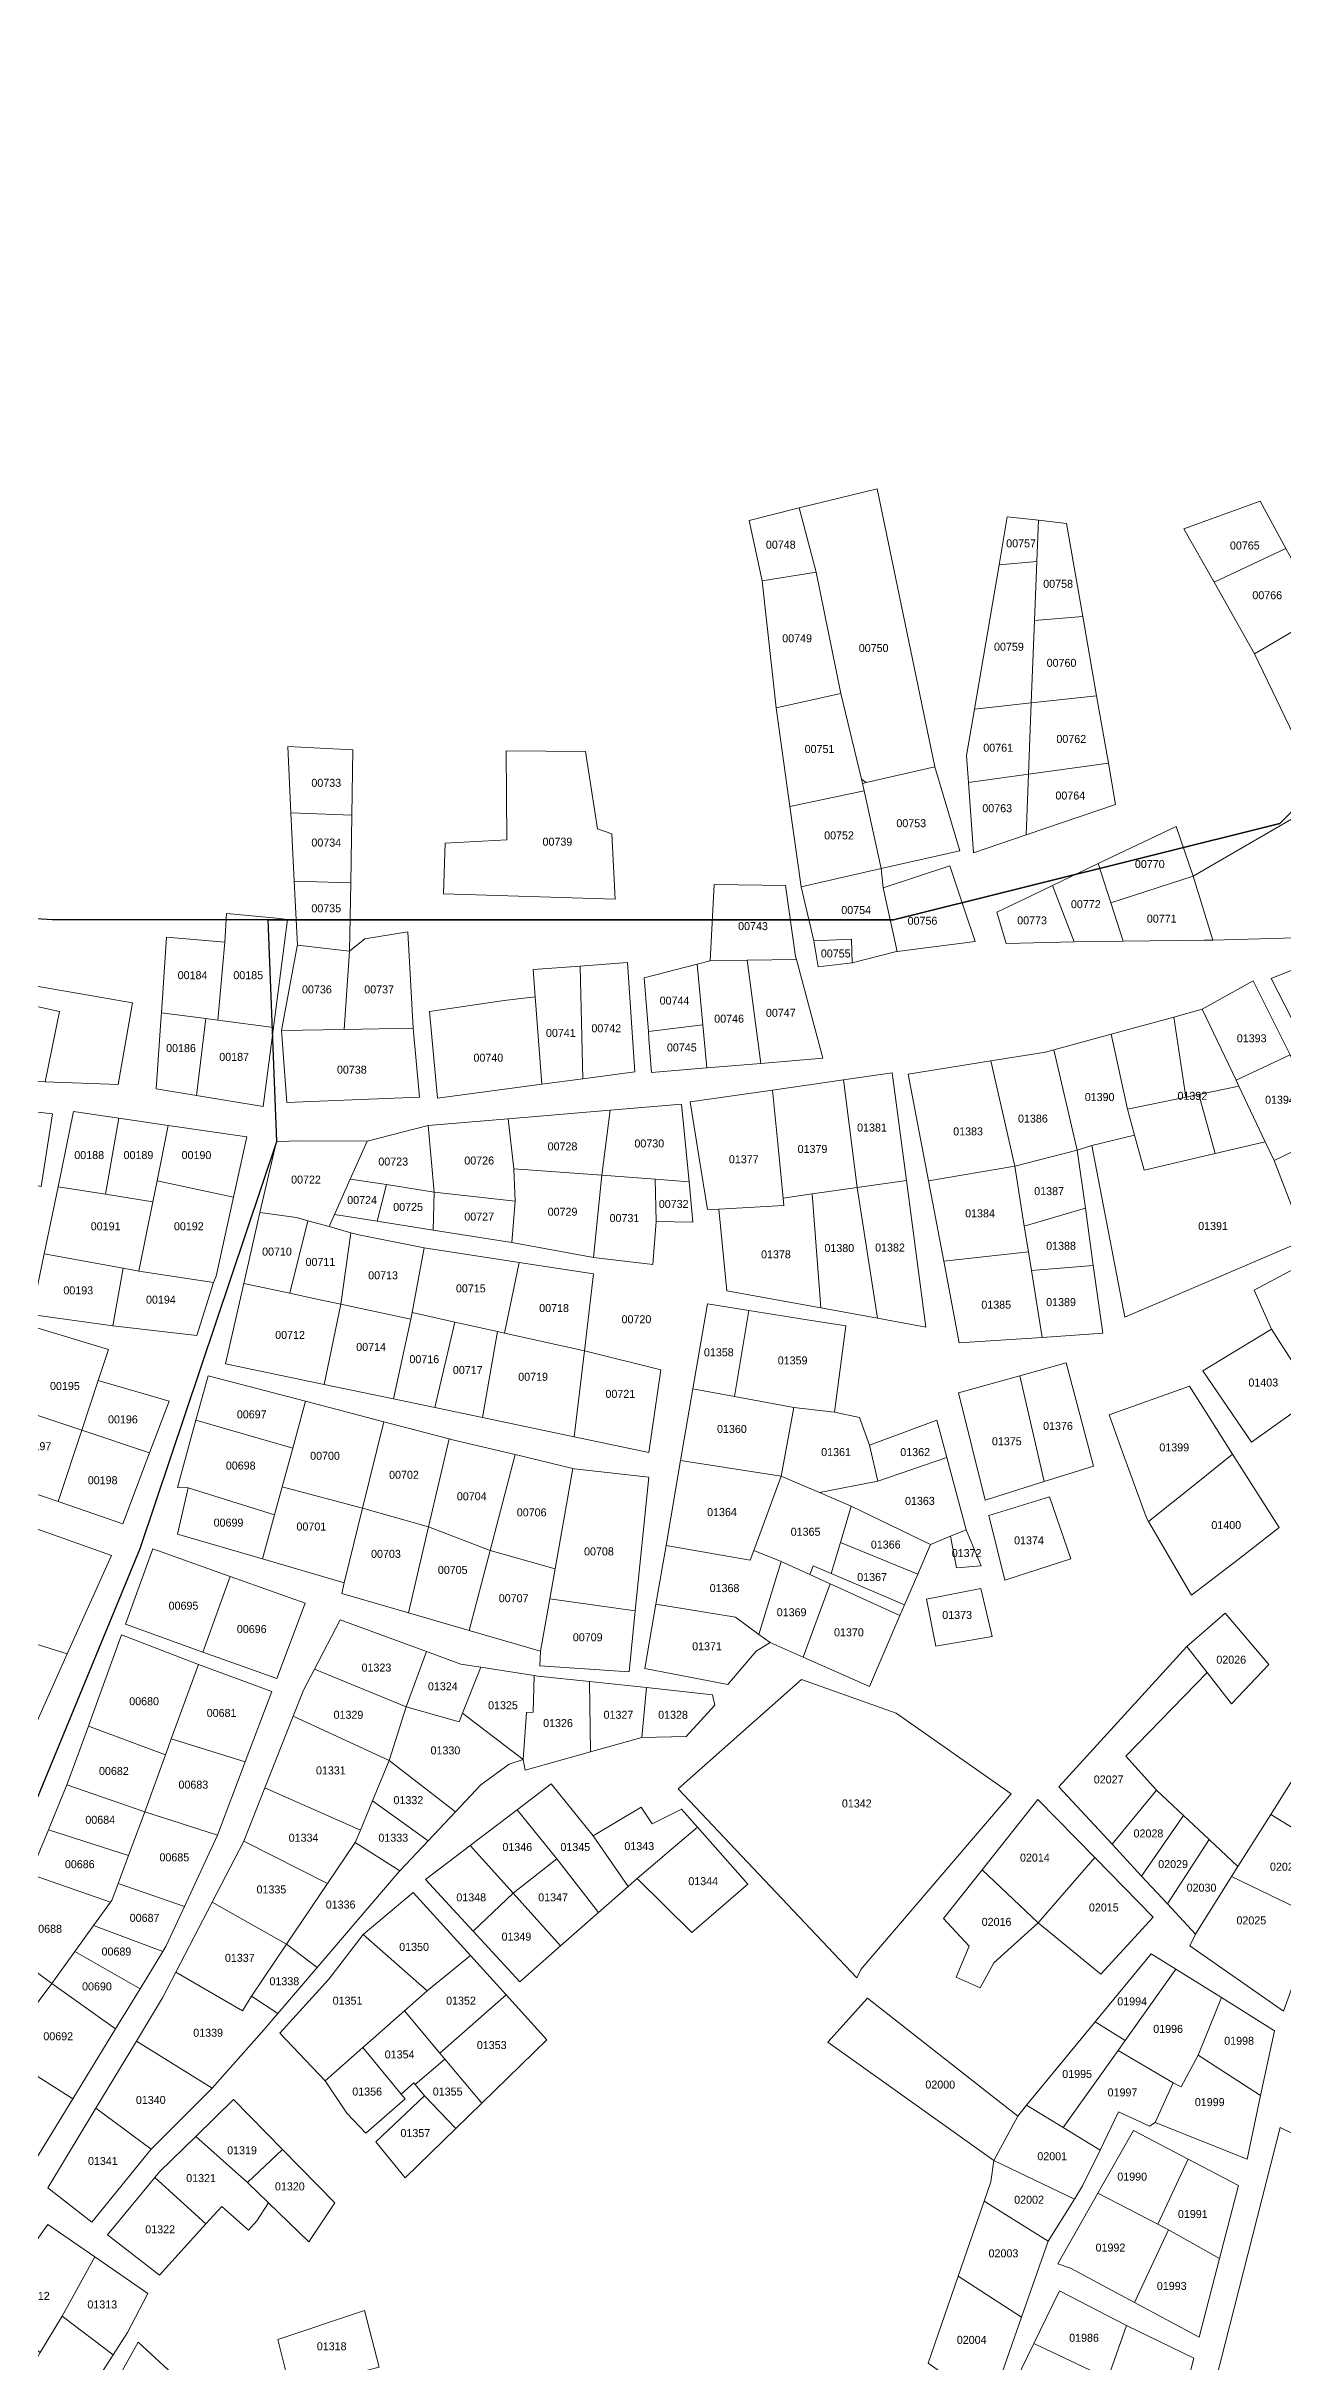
# Model space of a CAD drawing. Header units: metres. Extents: x 245225 to 248406, y 1633796 to 1637634.
# Drawn here: x 246328.6 to 246560.4, y 1635772.3 to 1636206.3 of the extents above; entities that cross this region are included whole.
import ezdxf
from ezdxf.enums import TextEntityAlignment as Align

# ---------------------------------------------------------------- set-up
doc = ezdxf.new("R2010")
doc.units = ezdxf.units.M
doc.header["$MEASUREMENT"] = 0
doc.layers.add('historique_numero_parcelle', color=7, linetype='Continuous')
doc.layers.add('limites_sections', color=7, linetype='Continuous')
doc.layers.add('LIMITES_PARCELLES', color=7, linetype='Continuous', lineweight=0, true_color=0xffffff)
doc.styles.add('Style-FANCY', font='FANCY.shx')

msp = doc.modelspace()

# ---------------------------------------------------------------- linework, layer by layer
at = {"layer": 'limites_parcelles', "flags": 128}
for points in [[(246477.56, 1636084.985), (246472.929, 1636107.739), (246469.754, 1636119.777), (246484.354, 1636123.33), (246495.154, 1636071.226), (246482.31, 1636068.282), (246481.41, 1636068.887), (246477.56, 1636084.985)], [(246522.887, 1636099.439), (246513.86, 1636098.629), (246514.297, 1636109.693), (246514.603, 1636117.449), (246519.846, 1636116.849), (246522.887, 1636099.439)], [(246513.86, 1636098.629), (246513.251, 1636083.203), (246502.589, 1636082.024), (246507.201, 1636109.119), (246514.297, 1636109.693), (246513.86, 1636098.629)], [(246481.41, 1636068.887), (246481.595, 1636068.117), (246481.901, 1636066.717), (246467.972, 1636063.818), (246465.389, 1636082.273), (246477.56, 1636084.985), (246481.41, 1636068.887)], [(246502.589, 1636082.024), (246513.251, 1636083.203), (246512.724, 1636069.834), (246501.466, 1636068.274), (246501.113, 1636073.352), (246502.589, 1636082.024)], [(246434.604, 1636058.672), (246435.239, 1636046.448), (246403.013, 1636047.4), (246403.331, 1636056.925), (246414.919, 1636057.56), (246414.761, 1636074.229), (246429.683, 1636074.071), (246431.906, 1636059.624), (246434.604, 1636058.672)], [(246485.085, 1636052.148), (246481.901, 1636066.717), (246481.595, 1636068.117), (246482.31, 1636068.282), (246495.154, 1636071.226), (246499.851, 1636055.483), (246485.085, 1636052.148)], [(246547.287, 1636038.756), (246543.598, 1636050.75), (246568.299, 1636065.048), (246579.411, 1636046.263), (246569.368, 1636039.373), (246547.287, 1636038.756)], [(246469.2, 1636035.102), (246459.972, 1636034.963), (246453.019, 1636034.859), (246453.813, 1636049.147), (246467.148, 1636048.988), (246469.053, 1636035.653), (246469.2, 1636035.102)], [(246485.45, 1636048.574), (246488.113, 1636036.627), (246487.945, 1636036.605), (246479.65, 1636034.462), (246479.531, 1636038.947), (246472.466, 1636038.59), (246470.08, 1636048.759), (246485.085, 1636052.148), (246485.45, 1636048.574)], [(246488.113, 1636036.627), (246485.45, 1636048.574), (246497.946, 1636052.639), (246500.803, 1636044.225), (246502.708, 1636038.51), (246488.113, 1636036.627)], [(246528.154, 1636045.746), (246530.47, 1636038.548), (246521.29, 1636038.448), (246517.209, 1636048.977), (246525.795, 1636053.078), (246528.154, 1636045.746)], [(246528.154, 1636045.746), (246543.598, 1636050.75), (246547.287, 1636038.756), (246545.688, 1636038.712), (246530.47, 1636038.548), (246528.154, 1636045.746)], [(246521.29, 1636038.448), (246508.556, 1636038.133), (246506.757, 1636043.954), (246513.332, 1636047.125), (246517.209, 1636048.977), (246521.29, 1636038.448)], [(246371.141, 1636022.35), (246360.755, 1636023.757), (246362.056, 1636038.352), (246362.373, 1636043.749), (246371.087, 1636042.902), (246373.803, 1636042.638), (246371.141, 1636022.35)], [(246328.383, 1636012.148), (246331.029, 1636025.377), (246323.092, 1636027.097), (246320.711, 1636012.545), (246275.246, 1636017.065), (246245.909, 1636018.692), (246251.355, 1636037.104), (246262.414, 1636038.1), (246279.744, 1636038.497), (246302.895, 1636034.263), (246344.699, 1636026.987), (246342.025, 1636011.661), (246328.383, 1636012.148)], [(246362.056, 1636038.352), (246360.755, 1636023.757), (246358.48, 1636024.046), (246350.15, 1636025.106), (246351.102, 1636039.304), (246362.056, 1636038.352)], [(246384.409, 1636022), (246372.662, 1636021.772), (246375.628, 1636037.61), (246375.656, 1636037.813), (246385.441, 1636036.695), (246384.409, 1636022)], [(246397.363, 1636022.252), (246384.409, 1636022), (246385.441, 1636036.695), (246388.284, 1636038.996), (246396.38, 1636040.266), (246397.363, 1636022.252)], [(246429.175, 1636012.77), (246421.481, 1636011.747), (246420.251, 1636028.125), (246419.868, 1636033.223), (246428.641, 1636033.877), (246429.175, 1636012.77)], [(246429.175, 1636012.77), (246428.641, 1636033.877), (246437.516, 1636034.539), (246438.397, 1636021.423), (246438.891, 1636014.063), (246429.175, 1636012.77)], [(246462.517, 1636015.625), (246452.405, 1636014.774), (246451.666, 1636022.858), (246450.624, 1636034.245), (246453.019, 1636034.859), (246459.972, 1636034.963), (246462.517, 1636015.625)], [(246416.357, 1636011.065), (246401.902, 1636009.142), (246400.443, 1636025.344), (246414.413, 1636027.408), (246420.251, 1636028.125), (246421.481, 1636011.747), (246416.357, 1636011.065)], [(246358.48, 1636024.046), (246356.734, 1636009.632), (246349.197, 1636010.888), (246350.109, 1636024.502), (246350.15, 1636025.106), (246358.48, 1636024.046)], [(246360.755, 1636023.757), (246371.141, 1636022.35), (246369.199, 1636007.554), (246356.734, 1636009.632), (246358.48, 1636024.046), (246360.755, 1636023.757)], [(246551.628, 1636012.468), (246552.162, 1636011.346), (246544.646, 1636009.802), (246542.249, 1636009.309), (246539.987, 1636024.322), (246545.293, 1636025.771), (246551.628, 1636012.468)], [(246384.409, 1636008.719), (246373.693, 1636008.279), (246372.662, 1636021.772), (246384.409, 1636022), (246397.363, 1636022.252), (246398.568, 1636009.3), (246384.409, 1636008.719)], [(246441.444, 1636021.643), (246451.666, 1636022.858), (246452.405, 1636014.774), (246442.066, 1636013.904), (246441.558, 1636020.223), (246441.444, 1636021.643)], [(246531.311, 1636007.062), (246532.615, 1636002.208), (246524.576, 1636000.212), (246521.877, 1635999.339), (246517.466, 1636018.175), (246528.221, 1636021.11), (246531.311, 1636007.062)], [(246521.877, 1635999.339), (246510.145, 1635996.372), (246505.662, 1636016.115), (246515.924, 1636017.754), (246517.466, 1636018.175), (246521.877, 1635999.339)], [(246558.787, 1635997.434), (246557.123, 1636000.928), (246552.162, 1636011.346), (246551.628, 1636012.468), (246561.762, 1636017.239), (246569.185, 1636002.434), (246558.787, 1635997.434)], [(246454.66, 1635988.332), (246452.543, 1635988.226), (246450.976, 1635997.88), (246449.262, 1636008.44), (246464.739, 1636010.645), (246465.842, 1635999.348), (246466.72, 1635990.358), (246466.853, 1635988.99), (246454.66, 1635988.332)], [(246480.568, 1635992.367), (246472.192, 1635991.152), (246466.72, 1635990.358), (246465.842, 1635999.348), (246464.739, 1636010.645), (246478.02, 1636012.537), (246480.568, 1635992.367)], [(246449.073, 1635993.41), (246442.716, 1635993.905), (246432.752, 1635994.682), (246434.274, 1636006.883), (246447.675, 1636008.017), (246449.073, 1635993.41)], [(246547.705, 1635998.735), (246534.381, 1635995.632), (246532.615, 1636002.208), (246531.311, 1636007.062), (246542.249, 1636009.309), (246544.646, 1636009.802), (246547.705, 1635998.735)], [(246351.398, 1636004.008), (246349.325, 1635993.638), (246348.539, 1635989.706), (246339.645, 1635991.101), (246342.156, 1636005.355), (246351.398, 1636004.008)], [(246401.32, 1635991.507), (246392.323, 1635992.901), (246385.563, 1635993.948), (246388.726, 1636001.032), (246400.156, 1636003.995), (246401.32, 1635991.507)], [(246416.242, 1635995.846), (246416.454, 1635989.814), (246401.32, 1635991.507), (246400.156, 1636003.995), (246415.178, 1636005.267), (246416.242, 1635995.846)], [(246547.705, 1635998.735), (246557.123, 1636000.928), (246558.787, 1635997.434), (246564.502, 1635982.511), (246530.767, 1635968.065), (246524.576, 1636000.212), (246532.615, 1636002.208), (246534.381, 1635995.632), (246547.705, 1635998.735)], [(246388.726, 1636001.032), (246385.563, 1635993.948), (246382.607, 1635987.324), (246381.582, 1635985.03), (246377.628, 1635986.144), (246375.496, 1635986.745), (246368.617, 1635987.697), (246371.712, 1636000.988), (246376.449, 1636001.138), (246388.726, 1636001.032)], [(246363.653, 1635990.555), (246360.398, 1635975.768), (246359.943, 1635974.558), (246345.939, 1635976.7), (246348.539, 1635989.706), (246349.325, 1635993.638), (246363.653, 1635990.555)], [(246432.752, 1635994.682), (246431.165, 1635979.23), (246415.838, 1635982.065), (246416.454, 1635989.814), (246416.242, 1635995.846), (246432.752, 1635994.682)], [(246442.716, 1635993.905), (246442.912, 1635986.004), (246442.277, 1635977.96), (246431.165, 1635979.23), (246432.752, 1635994.682), (246442.716, 1635993.905)], [(246511.934, 1635985.148), (246512.709, 1635980.293), (246496.817, 1635978.554), (246493.948, 1635993.643), (246510.145, 1635996.372), (246511.934, 1635985.148)], [(246339.645, 1635991.101), (246348.539, 1635989.706), (246345.939, 1635976.7), (246342.977, 1635977.24), (246328.19, 1635979.935), (246330.774, 1635992.493), (246339.645, 1635991.101)], [(246473.762, 1635969.792), (246456.142, 1635972.986), (246454.66, 1635988.332), (246466.853, 1635988.99), (246466.72, 1635990.358), (246472.192, 1635991.152), (246473.762, 1635969.792)], [(246511.934, 1635985.148), (246523.384, 1635988.489), (246524.875, 1635977.754), (246513.263, 1635976.818), (246512.709, 1635980.293), (246511.934, 1635985.148)], [(246377.628, 1635986.144), (246374.224, 1635972.548), (246365.59, 1635974.398), (246368.617, 1635987.697), (246375.496, 1635986.745), (246377.628, 1635986.144)], [(246385.668, 1635983.878), (246383.784, 1635970.499), (246378.416, 1635971.65), (246374.224, 1635972.548), (246377.628, 1635986.144), (246381.582, 1635985.03), (246385.668, 1635983.878)], [(246342.977, 1635977.24), (246341.07, 1635966.435), (246325.738, 1635968.547), (246326.135, 1635969.947), (246328.19, 1635979.935), (246342.977, 1635977.24)], [(246383.784, 1635970.499), (246385.668, 1635983.878), (246387.138, 1635983.464), (246399.415, 1635981.03), (246397.162, 1635968.908), (246396.897, 1635967.689), (246383.784, 1635970.499)], [(246417.241, 1635978.296), (246414.486, 1635965.08), (246413.186, 1635965.367), (246405.166, 1635967.14), (246397.162, 1635968.908), (246399.415, 1635981.03), (246417.241, 1635978.296)], [(246513.263, 1635976.818), (246515.262, 1635964.277), (246499.732, 1635963.223), (246496.817, 1635978.554), (246512.709, 1635980.293), (246513.263, 1635976.818)], [(246345.939, 1635976.7), (246359.943, 1635974.558), (246356.795, 1635964.634), (246341.07, 1635966.435), (246342.977, 1635977.24), (246345.939, 1635976.7)], [(246571.371, 1635962.762), (246563.778, 1635957.268), (246558.258, 1635965.816), (246555.061, 1635973.15), (246562.404, 1635977.071), (246571.371, 1635962.762)], [(246374.224, 1635972.548), (246378.416, 1635971.65), (246383.784, 1635970.499), (246380.69, 1635955.455), (246362.161, 1635959.334), (246365.59, 1635974.398), (246374.224, 1635972.548)], [(246405.166, 1635967.14), (246401.419, 1635951.116), (246393.645, 1635952.743), (246396.897, 1635967.689), (246397.162, 1635968.908), (246405.166, 1635967.14)], [(246478.472, 1635966.425), (246476.356, 1635950.232), (246468.7, 1635951.142), (246457.583, 1635953.202), (246460.296, 1635969.318), (246471.254, 1635967.574), (246478.472, 1635966.425)], [(246338.303, 1635956.209), (246335.206, 1635946.887), (246320.424, 1635951.798), (246323.886, 1635962.009), (246325.175, 1635966.562), (246340.224, 1635961.99), (246338.303, 1635956.209)], [(246414.486, 1635965.08), (246429.472, 1635961.768), (246427.529, 1635945.65), (246410.357, 1635949.245), (246413.186, 1635965.367), (246414.486, 1635965.08)], [(246563.778, 1635957.268), (246566.46, 1635953.116), (246554.554, 1635944.649), (246545.425, 1635958.011), (246558.258, 1635965.816), (246563.778, 1635957.268)], [(246377.174, 1635952.287), (246374.77, 1635943.507), (246356.633, 1635948.781), (246356.751, 1635949.216), (246358.886, 1635957.062), (246377.174, 1635952.287)], [(246457.583, 1635953.202), (246468.7, 1635951.142), (246466.372, 1635938.256), (246447.499, 1635941.195), (246449.81, 1635954.643), (246457.583, 1635953.202)], [(246544.451, 1635937.16), (246535.217, 1635929.754), (246534.816, 1635930.441), (246530.351, 1635942.77), (246527.831, 1635949.729), (246542.912, 1635955.127), (246547.22, 1635948.34), (246550.988, 1635942.403), (246544.451, 1635937.16)], [(246391.827, 1635948.46), (246387.837, 1635932.271), (246372.785, 1635936.255), (246374.77, 1635943.507), (246377.174, 1635952.287), (246391.827, 1635948.46)], [(246476.356, 1635950.232), (246481.012, 1635949.28), (246482.917, 1635944.094), (246484.469, 1635937.291), (246473.513, 1635935.186), (246466.372, 1635938.256), (246468.7, 1635951.142), (246476.356, 1635950.232)], [(246374.77, 1635943.507), (246372.785, 1635936.255), (246371.351, 1635931.017), (246355.176, 1635936.05), (246353.185, 1635936.105), (246356.633, 1635948.781), (246374.77, 1635943.507)], [(246411.784, 1635924.318), (246400.244, 1635928.762), (246404.118, 1635945.25), (246404.495, 1635945.152), (246416.506, 1635942.287), (246411.784, 1635924.318)], [(246466.372, 1635938.256), (246461.219, 1635924.32), (246460.551, 1635922.514), (246444.765, 1635925.282), (246447.499, 1635941.195), (246466.372, 1635938.256)], [(246501.015, 1635928.219), (246498.072, 1635927.004), (246494.347, 1635925.467), (246479.474, 1635932.624), (246473.513, 1635935.186), (246484.469, 1635937.291), (246497.392, 1635941.735), (246501.015, 1635928.219)], [(246552.253, 1635922.829), (246543.309, 1635915.916), (246535.217, 1635929.754), (246544.451, 1635937.16), (246550.988, 1635942.403), (246559.739, 1635928.616), (246552.253, 1635922.829)], [(246438.992, 1635912.979), (246422.958, 1635915.269), (246423.951, 1635920.863), (246427.299, 1635939.712), (246427.567, 1635939.649), (246441.537, 1635938.061), (246438.992, 1635912.979)], [(246473.513, 1635935.186), (246479.474, 1635932.624), (246477.463, 1635925.847), (246475.728, 1635920.001), (246472.325, 1635921.455), (246471.737, 1635919.809), (246466.372, 1635922.249), (246461.219, 1635924.32), (246466.372, 1635938.256), (246473.513, 1635935.186)], [(246387.837, 1635932.271), (246384.386, 1635918.27), (246369.082, 1635922.732), (246371.351, 1635931.017), (246372.785, 1635936.255), (246387.837, 1635932.271)], [(246400.244, 1635928.762), (246396.456, 1635912.639), (246383.963, 1635916.259), (246384.386, 1635918.27), (246387.837, 1635932.271), (246400.244, 1635928.762)], [(246423.951, 1635920.863), (246422.958, 1635915.269), (246421.217, 1635905.464), (246407.847, 1635909.338), (246411.784, 1635924.318), (246423.951, 1635920.863)], [(246461.219, 1635924.32), (246466.372, 1635922.249), (246462.178, 1635908.59), (246457.773, 1635911.798), (246442.874, 1635914.281), (246444.765, 1635925.282), (246460.551, 1635922.514), (246461.219, 1635924.32)], [(246471.737, 1635919.809), (246475.531, 1635918.083), (246470.493, 1635904.303), (246464.291, 1635907.052), (246462.178, 1635908.59), (246466.372, 1635922.249), (246471.737, 1635919.809)], [(246475.728, 1635920.001), (246489.485, 1635914.12), (246488.629, 1635912.124), (246475.531, 1635918.083), (246471.737, 1635919.809), (246472.325, 1635921.455), (246475.728, 1635920.001)], [(246438.992, 1635912.979), (246437.832, 1635901.549), (246421.111, 1635902.713), (246421.217, 1635905.464), (246422.958, 1635915.269), (246438.992, 1635912.979)], [(246462.178, 1635908.59), (246464.291, 1635907.052), (246461.645, 1635905.464), (246456.353, 1635899.22), (246440.796, 1635902.184), (246442.874, 1635914.281), (246457.773, 1635911.798), (246462.178, 1635908.59)], [(246546.23, 1635901.433), (246542.436, 1635906.311), (246549.579, 1635912.582), (246557.755, 1635902.977), (246550.767, 1635895.601), (246546.23, 1635901.433)], [(246357.083, 1635902.955), (246352.004, 1635889.031), (246351.409, 1635887.4), (246350.905, 1635886.018), (246336.451, 1635891.377), (246337.153, 1635893.307), (246342.674, 1635908.499), (246357.083, 1635902.955)], [(246546.23, 1635901.433), (246530.976, 1635885.759), (246536.691, 1635879.409), (246528.379, 1635869.271), (246518.385, 1635880.038), (246542.436, 1635906.311), (246546.23, 1635901.433)], [(246396.03, 1635894.985), (246392.855, 1635884.931), (246374.848, 1635893.264), (246376.783, 1635898.164), (246378.842, 1635902.093), (246396.03, 1635894.985)], [(246410.039, 1635902.432), (246406.603, 1635893.803), (246405.978, 1635892.233), (246396.03, 1635894.985), (246399.847, 1635905.387), (246406.311, 1635903.006), (246410.039, 1635902.432)], [(246420.018, 1635900.897), (246419.842, 1635894.033), (246418.572, 1635893.927), (246417.979, 1635885.147), (246406.603, 1635893.803), (246410.039, 1635902.432), (246420.018, 1635900.897)], [(246430.406, 1635899.753), (246430.605, 1635886.586), (246418.376, 1635883.162), (246417.979, 1635885.147), (246418.572, 1635893.927), (246419.842, 1635894.033), (246420.018, 1635900.897), (246420.757, 1635900.783), (246430.406, 1635899.753)], [(246440.204, 1635889.274), (246441.113, 1635898.61), (246453.46, 1635897.291), (246453.936, 1635895.307), (246448.538, 1635889.433), (246440.204, 1635889.274)], [(246481.304, 1635845.774), (246480.51, 1635844.187), (246447.04, 1635879.641), (246470.191, 1635900.146), (246487.918, 1635893.796), (246509.482, 1635878.715), (246481.304, 1635845.774)], [(246392.855, 1635884.931), (246389.737, 1635877.396), (246387.451, 1635871.872), (246369.533, 1635879.807), (246374.848, 1635893.264), (246392.855, 1635884.931)], [(246406.603, 1635893.803), (246417.979, 1635885.147), (246415.36, 1635884.273), (246410.041, 1635880.384), (246405.301, 1635875.356), (246392.855, 1635884.931), (246396.03, 1635894.985), (246405.978, 1635892.233), (246406.603, 1635893.803)], [(246350.905, 1635886.018), (246347.015, 1635875.356), (246332.431, 1635880.362), (246332.571, 1635880.701), (246336.451, 1635891.377), (246350.905, 1635886.018)], [(246365.863, 1635884.685), (246360.67, 1635870.938), (246347.015, 1635875.356), (246350.905, 1635886.018), (246351.409, 1635887.4), (246352.004, 1635889.031), (246365.863, 1635884.685)], [(246431.085, 1635870.857), (246437.645, 1635861.35), (246432.105, 1635856.475), (246424.261, 1635866.503), (246416.842, 1635875.73), (246423.214, 1635880.58), (246431.085, 1635870.857)], [(246387.451, 1635871.872), (246386.505, 1635869.585), (246381.321, 1635861.922), (246365.591, 1635869.827), (246369.533, 1635879.807), (246387.451, 1635871.872)], [(246400.16, 1635869.904), (246394.853, 1635864.275), (246386.505, 1635869.585), (246387.451, 1635871.872), (246389.737, 1635877.396), (246400.16, 1635869.904)], [(246440.081, 1635876.215), (246442.132, 1635873.106), (246447.688, 1635875.818), (246450.689, 1635872.434), (246445.31, 1635867.888), (246439.354, 1635862.853), (246437.645, 1635861.35), (246431.085, 1635870.857), (246440.081, 1635876.215)], [(246343.97, 1635867.14), (246342.027, 1635861.898), (246340.851, 1635858.724), (246340.635, 1635858.426), (246325.544, 1635863.647), (246328.965, 1635871.949), (246343.97, 1635867.14)], [(246360.67, 1635870.938), (246354.478, 1635857.59), (246342.027, 1635861.898), (246343.97, 1635867.14), (246347.015, 1635875.356), (246360.67, 1635870.938)], [(246439.354, 1635862.853), (246445.31, 1635867.888), (246450.689, 1635872.434), (246460.124, 1635861.795), (246449.606, 1635852.733), (246439.354, 1635862.853)], [(246571.011, 1635866.941), (246566.864, 1635855.475), (246550.791, 1635863.179), (246551.999, 1635865.101), (246558.132, 1635874.854), (246571.011, 1635866.941)], [(246394.853, 1635864.275), (246394.325, 1635863.715), (246379.345, 1635846.159), (246373.615, 1635850.53), (246381.321, 1635861.922), (246386.505, 1635869.585), (246394.853, 1635864.275)], [(246538.767, 1635858.078), (246546.571, 1635870.174), (246551.999, 1635865.101), (246550.791, 1635863.179), (246544.023, 1635852.415), (246538.767, 1635858.078)], [(246340.635, 1635858.426), (246337.426, 1635853.997), (246333.907, 1635849.139), (246329.579, 1635843.166), (246317.859, 1635851.82), (246325.507, 1635863.556), (246325.544, 1635863.647), (246340.635, 1635858.426)], [(246514.531, 1635854.536), (246506.197, 1635846.995), (246503.684, 1635842.365), (246499.186, 1635844.349), (246501.567, 1635850.17), (246496.804, 1635855.329), (246504.036, 1635864.458), (246514.531, 1635854.536)], [(246566.864, 1635855.475), (246560.533, 1635837.969), (246542.991, 1635850.193), (246544.023, 1635852.415), (246550.791, 1635863.179), (246566.864, 1635855.475)], [(246354.478, 1635857.59), (246350.986, 1635850.063), (246350.43, 1635849.152), (246337.426, 1635853.997), (246340.635, 1635858.426), (246340.851, 1635858.724), (246342.027, 1635861.898), (246354.478, 1635857.59)], [(246373.615, 1635850.53), (246367.031, 1635840.798), (246365.338, 1635838.047), (246352.861, 1635845.295), (246359.648, 1635858.374), (246373.615, 1635850.53)], [(246387.937, 1635831.141), (246380.841, 1635824.899), (246372.348, 1635833.868), (246381.555, 1635843.949), (246387.985, 1635852.362), (246399.998, 1635841.751), (246395.737, 1635838.002), (246392.127, 1635834.827), (246390.349, 1635833.262), (246387.937, 1635831.141)], [(246367.031, 1635840.798), (246371.986, 1635837.535), (246369.401, 1635834.505), (246359.638, 1635823.551), (246345.466, 1635832.364), (246350.351, 1635840.458), (246352.861, 1635845.295), (246365.338, 1635838.047), (246367.031, 1635840.798)], [(246414.778, 1635841.029), (246402.326, 1635830.116), (246395.737, 1635838.002), (246399.998, 1635841.751), (246408.103, 1635848.38), (246414.778, 1635841.029)], [(246548.884, 1635840.502), (246544.527, 1635829.735), (246541.352, 1635823.808), (246539.871, 1635824.549), (246529.509, 1635830.593), (246530.825, 1635832.443), (246540.343, 1635845.822), (246548.884, 1635840.502)], [(246341.57, 1635834.649), (246333.566, 1635821.548), (246322.018, 1635828.813), (246319.896, 1635830.149), (246329.579, 1635843.166), (246341.57, 1635834.649)], [(246402.326, 1635830.116), (246414.778, 1635841.029), (246422.434, 1635832.598), (246410.2, 1635820.693), (246403.303, 1635828.947), (246402.326, 1635830.116)], [(246403.303, 1635828.947), (246397.705, 1635824.231), (246397.45, 1635824.545), (246395.128, 1635822.435), (246387.937, 1635831.141), (246390.349, 1635833.262), (246392.127, 1635834.827), (246395.737, 1635838.002), (246402.326, 1635830.116), (246403.303, 1635828.947)], [(246530.825, 1635832.443), (246529.509, 1635830.593), (246519.225, 1635816.137), (246512.364, 1635820.319), (246525.242, 1635835.99), (246530.825, 1635832.443)], [(246395.128, 1635822.435), (246395.871, 1635821.537), (246388.463, 1635815.081), (246384.889, 1635818.866), (246380.841, 1635824.899), (246387.937, 1635831.141), (246395.128, 1635822.435)], [(246405.328, 1635815.952), (246399.469, 1635822.066), (246397.705, 1635824.231), (246403.303, 1635828.947), (246410.2, 1635820.693), (246405.328, 1635815.952)], [(246539.871, 1635824.549), (246536.492, 1635817.097), (246535.434, 1635816.435), (246529.613, 1635819.081), (246526.137, 1635811.925), (246519.225, 1635816.137), (246529.509, 1635830.593), (246539.871, 1635824.549)], [(246556.245, 1635822.143), (246553.69, 1635810.218), (246536.492, 1635817.097), (246539.871, 1635824.549), (246541.352, 1635823.808), (246544.527, 1635829.735), (246556.245, 1635822.143)], [(246521.32, 1635802.73), (246506.197, 1635809.953), (246510.695, 1635818.288), (246512.364, 1635820.319), (246519.225, 1635816.137), (246526.137, 1635811.925), (246522.866, 1635805.191), (246521.32, 1635802.73)], [(246592.584, 1635800.296), (246605.499, 1635793.054), (246617.143, 1635786.524), (246626.246, 1635781.419), (246558.717, 1635728.726), (246540.99, 1635741.823), (246559.908, 1635816.171), (246592.584, 1635800.296)], [(246370.209, 1635802.064), (246368.052, 1635798.628), (246366.465, 1635796.881), (246361.464, 1635801.326), (246358.508, 1635798.069), (246348.934, 1635806.799), (246349.796, 1635807.835), (246356.587, 1635814.471), (246366.295, 1635805.866), (246370.209, 1635802.064)], [(246370.209, 1635802.064), (246366.295, 1635805.866), (246372.863, 1635812.039), (246382.657, 1635802.041), (246377.786, 1635794.704), (246370.209, 1635802.064)], [(246521.32, 1635802.73), (246516.384, 1635794.872), (246504.414, 1635802.362), (246505.668, 1635805.984), (246506.197, 1635809.953), (246521.32, 1635802.73)], [(246548.543, 1635791.568), (246538.997, 1635796.953), (246536.963, 1635798.014), (246542.652, 1635810.204), (246552.094, 1635805.261), (246548.543, 1635791.568)], [(246536.963, 1635798.014), (246538.997, 1635796.953), (246532.613, 1635783.335), (246520.609, 1635789.783), (246518.228, 1635790.576), (246525.749, 1635803.862), (246536.963, 1635798.014)], [(246337.657, 1635791.886), (246331.537, 1635780.793), (246327.41, 1635773.967), (246317.209, 1635781.714), (246328.827, 1635797.979), (246337.657, 1635791.886)], [(246343.776, 1635777.739), (246341.076, 1635773.513), (246331.537, 1635780.793), (246337.657, 1635791.886), (246347.613, 1635785.015), (246343.776, 1635777.739)], [(246341.076, 1635773.513), (246333.127, 1635761.07), (246327.372, 1635748.634), (246316.534, 1635755.113), (246321.789, 1635764.224), (246327.41, 1635773.967), (246331.537, 1635780.793), (246341.076, 1635773.513)]]:
    msp.add_lwpolyline(points, close=True, dxfattribs=at)
at = {"layer": 'limites_parcelles'}
for points in [[(246472.929, 1636107.739), (246462.809, 1636106.085), (246460.362, 1636117.396), (246469.754, 1636119.777)], [(246560.981, 1636112.184), (246547.506, 1636105.82), (246541.84, 1636115.848), (246556.128, 1636121.008)], [(246514.603, 1636117.449), (246514.297, 1636109.693), (246507.201, 1636109.119), (246508.733, 1636118.119)], [(246547.506, 1636105.82), (246560.981, 1636112.184), (246567.77, 1636099.841), (246555.069, 1636092.433)], [(246477.56, 1636084.985), (246465.389, 1636082.273), (246462.809, 1636106.085), (246472.929, 1636107.739)], [(246513.86, 1636098.629), (246522.887, 1636099.439), (246525.487, 1636084.555), (246513.251, 1636083.203)], [(246583.645, 1636072.721), (246568.299, 1636065.048), (246555.069, 1636092.433), (246567.77, 1636099.841)], [(246513.251, 1636083.203), (246525.487, 1636084.555), (246527.697, 1636071.908), (246512.724, 1636069.834)], [(246385.861, 1636062.195), (246374.444, 1636062.617), (246373.838, 1636075.032), (246386.062, 1636074.397)], [(246512.724, 1636069.834), (246527.697, 1636071.908), (246529.053, 1636064.144), (246512.275, 1636058.452)], [(246485.085, 1636052.148), (246470.08, 1636048.759), (246467.972, 1636063.818), (246481.901, 1636066.717)], [(246501.466, 1636068.274), (246512.724, 1636069.834), (246512.275, 1636058.452), (246502.383, 1636055.096)], [(246385.861, 1636062.195), (246385.652, 1636049.498), (246375.071, 1636049.789), (246374.444, 1636062.617)], [(246543.598, 1636050.75), (246528.154, 1636045.746), (246525.795, 1636053.078), (246540.423, 1636060.064)], [(246385.652, 1636049.498), (246385.441, 1636036.695), (246375.656, 1636037.813), (246375.071, 1636049.789)], [(246479.65, 1636034.462), (246473.26, 1636033.748), (246472.466, 1636038.59), (246479.531, 1636038.947)], [(246451.666, 1636022.858), (246441.444, 1636021.643), (246440.637, 1636031.684), (246450.624, 1636034.245)], [(246462.517, 1636015.625), (246459.972, 1636034.963), (246469.2, 1636035.102), (246474.133, 1636016.603)], [(246575.68, 1636025.087), (246564.632, 1636019.003), (246558.205, 1636031.565), (246569.613, 1636036.109)], [(246561.762, 1636017.239), (246551.628, 1636012.468), (246545.293, 1636025.771), (246554.818, 1636031.089)], [(246328.383, 1636012.148), (246320.711, 1636012.545), (246323.092, 1636027.097), (246331.029, 1636025.377)], [(246542.249, 1636009.309), (246531.311, 1636007.062), (246528.221, 1636021.11), (246539.987, 1636024.322)], [(246510.145, 1635996.372), (246493.948, 1635993.643), (246490.146, 1636013.638), (246505.662, 1636016.115)], [(246489.834, 1635993.711), (246480.568, 1635992.367), (246478.02, 1636012.537), (246487.151, 1636013.838)], [(246557.123, 1636000.928), (246547.705, 1635998.735), (246544.646, 1636009.802), (246552.162, 1636011.346)], [(246327.59, 1635992.569), (246314.847, 1635995.804), (246318.197, 1636007.518), (246329.706, 1636006.195)], [(246342.156, 1636005.355), (246339.645, 1635991.101), (246330.774, 1635992.493), (246333.675, 1636006.592)], [(246432.752, 1635994.682), (246416.242, 1635995.846), (246415.178, 1636005.267), (246434.274, 1636006.883)], [(246363.653, 1635990.555), (246349.325, 1635993.638), (246351.398, 1636004.008), (246366.141, 1636001.858)], [(246564.502, 1635982.511), (246558.787, 1635997.434), (246569.185, 1636002.434), (246575.242, 1635986.086)], [(246523.384, 1635988.489), (246511.934, 1635985.148), (246510.145, 1635996.372), (246521.877, 1635999.339)], [(246392.323, 1635992.901), (246390.598, 1635986.045), (246382.607, 1635987.324), (246385.563, 1635993.948)], [(246390.598, 1635986.045), (246392.323, 1635992.901), (246401.32, 1635991.507), (246401.076, 1635984.366)], [(246442.912, 1635986.004), (246442.716, 1635993.905), (246449.073, 1635993.41), (246449.792, 1635985.898)], [(246484.407, 1635967.862), (246480.568, 1635992.367), (246489.834, 1635993.711), (246493.501, 1635966.213)], [(246415.838, 1635982.065), (246401.076, 1635984.366), (246401.32, 1635991.507), (246416.454, 1635989.814)], [(246484.407, 1635967.862), (246473.762, 1635969.792), (246472.192, 1635991.152), (246480.568, 1635992.367)], [(246429.472, 1635961.768), (246414.486, 1635965.08), (246417.241, 1635978.296), (246431.165, 1635976.161)], [(246515.262, 1635964.277), (246513.263, 1635976.818), (246524.875, 1635977.754), (246526.64, 1635965.049)], [(246396.897, 1635967.689), (246393.645, 1635952.743), (246380.69, 1635955.455), (246383.784, 1635970.499)], [(246401.419, 1635951.116), (246405.166, 1635967.14), (246413.186, 1635965.367), (246410.357, 1635949.245)], [(246460.296, 1635969.318), (246457.583, 1635953.202), (246449.81, 1635954.643), (246452.543, 1635970.552)], [(246427.529, 1635945.65), (246429.472, 1635961.768), (246443.759, 1635958.17), (246441.537, 1635942.718)], [(246515.688, 1635937.233), (246511.092, 1635957.064), (246519.814, 1635959.492), (246524.937, 1635940.132)], [(246347.946, 1635942.655), (246335.206, 1635946.887), (246338.303, 1635956.209), (246351.577, 1635952.312)], [(246515.688, 1635937.233), (246504.577, 1635933.75), (246499.573, 1635953.857), (246511.092, 1635957.064)], [(246335.206, 1635946.887), (246330.762, 1635933.511), (246315.948, 1635938.594), (246320.424, 1635951.798)], [(246347.946, 1635942.655), (246342.936, 1635929.333), (246330.762, 1635933.511), (246335.206, 1635946.887)], [(246404.118, 1635945.25), (246400.244, 1635928.762), (246387.837, 1635932.271), (246391.827, 1635948.46)], [(246497.392, 1635941.735), (246484.469, 1635937.291), (246482.917, 1635944.094), (246495.512, 1635948.75)], [(246427.299, 1635939.712), (246423.951, 1635920.863), (246411.784, 1635924.318), (246416.506, 1635942.287)], [(246371.351, 1635931.017), (246369.082, 1635922.732), (246353.166, 1635927.372), (246355.176, 1635936.05)], [(246491.953, 1635919.879), (246477.463, 1635925.847), (246479.474, 1635932.624), (246494.347, 1635925.467)], [(246505.297, 1635930.858), (246516.676, 1635934.367), (246520.687, 1635922.742), (246508.304, 1635918.773)], [(246332.502, 1635904.935), (246314.494, 1635910.563), (246321.644, 1635930.2), (246340.819, 1635923.38)], [(246411.784, 1635924.318), (246407.847, 1635909.338), (246396.456, 1635912.639), (246400.244, 1635928.762)], [(246498.072, 1635927.004), (246501.015, 1635928.219), (246503.846, 1635921.476), (246499.242, 1635921.079)], [(246363.036, 1635919.462), (246357.93, 1635905.279), (246343.402, 1635910.503), (246348.54, 1635924.641)], [(246491.953, 1635919.879), (246489.485, 1635914.12), (246475.728, 1635920.001), (246477.463, 1635925.847)], [(246371.763, 1635900.305), (246357.93, 1635905.279), (246363.036, 1635919.462), (246377.101, 1635914.436)], [(246488.629, 1635912.124), (246482.917, 1635898.797), (246470.493, 1635904.303), (246475.531, 1635918.083)], [(246505.91, 1635908.216), (246495.326, 1635906.364), (246493.607, 1635915.228), (246503.793, 1635917.212)], [(246332.502, 1635904.935), (246326.262, 1635891.096), (246309.008, 1635895.496), (246314.494, 1635910.563)], [(246399.847, 1635905.387), (246396.03, 1635894.985), (246378.842, 1635902.093), (246383.689, 1635911.34)], [(246370.852, 1635897.894), (246365.863, 1635884.685), (246352.004, 1635889.031), (246357.083, 1635902.955)], [(246441.113, 1635898.61), (246440.204, 1635889.274), (246430.605, 1635886.586), (246430.406, 1635899.753)], [(246571.011, 1635866.941), (246558.132, 1635874.854), (246567.28, 1635889.404), (246578.631, 1635879.879)], [(246400.16, 1635869.904), (246389.737, 1635877.396), (246392.855, 1635884.931), (246405.301, 1635875.356)], [(246347.015, 1635875.356), (246343.97, 1635867.14), (246328.965, 1635871.949), (246332.431, 1635880.362)], [(246424.261, 1635866.503), (246416.085, 1635860.114), (246408.048, 1635869.036), (246416.842, 1635875.73)], [(246525.137, 1635866.791), (246514.531, 1635854.536), (246504.036, 1635864.458), (246514.497, 1635877.664)], [(246541.807, 1635874.628), (246533.928, 1635863.292), (246528.379, 1635869.271), (246536.691, 1635879.409)], [(246533.928, 1635863.292), (246541.807, 1635874.628), (246546.571, 1635870.174), (246538.767, 1635858.078)], [(246381.321, 1635861.922), (246373.615, 1635850.53), (246359.648, 1635858.374), (246365.591, 1635869.827)], [(246416.085, 1635860.114), (246408.585, 1635852.968), (246399.666, 1635862.655), (246408.048, 1635869.036)], [(246432.105, 1635856.475), (246424.996, 1635850.22), (246416.085, 1635860.114), (246424.261, 1635866.503)], [(246514.531, 1635854.536), (246525.137, 1635866.791), (246536.095, 1635855.594), (246526.305, 1635844.878)], [(246408.103, 1635848.38), (246399.998, 1635841.751), (246387.985, 1635852.362), (246397.351, 1635860.221)], [(246424.996, 1635850.22), (246417.327, 1635843.472), (246408.585, 1635852.968), (246416.085, 1635860.114)], [(246346.164, 1635842.168), (246333.907, 1635849.139), (246337.426, 1635853.997), (246350.43, 1635849.152)], [(246329.579, 1635843.166), (246319.896, 1635830.149), (246308.877, 1635838.036), (246317.859, 1635851.82)], [(246379.345, 1635846.159), (246371.986, 1635837.535), (246367.031, 1635840.798), (246373.615, 1635850.53)], [(246346.164, 1635842.168), (246341.57, 1635834.649), (246329.579, 1635843.166), (246333.907, 1635849.139)], [(246540.343, 1635845.822), (246530.825, 1635832.443), (246525.242, 1635835.99), (246535.698, 1635848.715)], [(246510.695, 1635818.288), (246506.197, 1635809.953), (246475.108, 1635832.178), (246482.517, 1635840.38)], [(246556.245, 1635822.143), (246544.527, 1635829.735), (246548.884, 1635840.502), (246558.849, 1635834.295)], [(246359.638, 1635823.551), (246348.225, 1635812.066), (246337.852, 1635819.75), (246345.466, 1635832.364)], [(246333.566, 1635821.548), (246325.189, 1635807.835), (246312.736, 1635815.759), (246322.018, 1635828.813)], [(246348.225, 1635812.066), (246337.081, 1635798.389), (246328.841, 1635804.819), (246337.852, 1635819.75)], [(246372.863, 1635812.039), (246366.295, 1635805.866), (246356.587, 1635814.471), (246363.686, 1635821.408)], [(246405.328, 1635815.952), (246395.843, 1635806.722), (246390.368, 1635813.493), (246399.469, 1635822.066)], [(246542.652, 1635810.204), (246536.963, 1635798.014), (246525.749, 1635803.862), (246532.383, 1635815.579)], [(246358.508, 1635798.069), (246349.796, 1635788.468), (246340.069, 1635796.058), (246348.934, 1635806.799)], [(246516.384, 1635794.872), (246511.393, 1635780.57), (246499.546, 1635788.306), (246504.414, 1635802.362)], [(246548.543, 1635791.568), (246544.721, 1635776.831), (246532.613, 1635783.335), (246538.997, 1635796.953)], [(246511.393, 1635780.57), (246505.536, 1635763.783), (246493.894, 1635771.985), (246499.546, 1635788.306)], [(246531.097, 1635779.039), (246527.589, 1635769.099), (246513.716, 1635775.638), (246518.538, 1635785.533)], [(246391.005, 1635771.256), (246374.336, 1635766.891), (246371.955, 1635776.416), (246388.227, 1635781.84)], [(246336.583, 1635759.508), (246345.79, 1635775.884), (246353.831, 1635768.478), (246345.562, 1635755.447)], [(246543.712, 1635772.937), (246541.068, 1635762.745), (246527.589, 1635769.099), (246531.097, 1635779.039)], [(246527.589, 1635769.099), (246522.361, 1635754.287), (246507.909, 1635763.721), (246513.716, 1635775.638)]]:
    msp.add_3dface(points, dxfattribs=at)
at = {"layer": 'limites_sections', "flags": 128}
for points in [[(246708.467, 1636259.799), (246673.764, 1636188.884), (246620.2, 1636120.986), (246595.877, 1636096.663), (246559.847, 1636060.633), (246487.423, 1636042.527), (246370.152, 1636042.527), (246329.749, 1636042.527), (246232.429, 1636048.562), (246152.461, 1636072.704), (246024.209, 1636124.758), (245938.206, 1636176.059), (245865.781, 1636225.096)], [(246319.639, 1635860.527), (246346.185, 1635924.719), (246371.765, 1636000.978), (246370.152, 1636042.527), (246487.423, 1636042.527), (246559.847, 1636060.633), (246595.877, 1636096.663), (246613.569, 1636078.027), (246628.41, 1636063.909), (246649.044, 1636048.706), (246671.487, 1636023.729), (246721.079, 1635993.322), (246733.387, 1635988.616), (246770.581, 1635972.769), (246816.271, 1635945.097), (246830.429, 1635922.573), (246921.811, 1635824.113)]]:
    msp.add_lwpolyline(points, dxfattribs=at)

# ---------------------------------------------------------------- texts
at = {"layer": 'historique_numero_parcelle', "style": 'Style-FANCY'}
for s, p in [('00748', (246466.276408, 1636112.881016)), ('00757', (246511.331938, 1636113.126366)), ('00765', (246553.282046, 1636112.720565)), ('00758', (246518.27698, 1636105.536185)), ('00766', (246557.485624, 1636103.392873)), ('00749', (246469.337709, 1636095.323006)), ('00750', (246483.684703, 1636093.494047)), ('00759', (246509.047385, 1636093.739397)), ('00760', (246518.916655, 1636090.721614)), ('00751', (246473.541287, 1636074.564318)), ('00761', (246507.036978, 1636074.809668)), ('00762', (246520.744297, 1636076.455731)), ('00733', (246381.05931, 1636068.234813)), ('00764', (246520.561533, 1636065.847767)), ('00763', (246506.854214, 1636063.47012)), ('00739', (246424.397284, 1636057.192471)), ('00752', (246477.196572, 1636058.378028)), ('00753', (246490.742402, 1636060.658095)), ('00734', (246381.05931, 1636057.032437)), ('00770', (246535.462531, 1636053.005044)), ('00735', (246381.05931, 1636044.709823)), ('00754', (246480.416222, 1636044.380358)), ('00772', (246523.468627, 1636045.483449)), ('00743', (246461.067627, 1636041.368707)), ('00756', (246492.844191, 1636042.368502)), ('00773', (246513.393747, 1636042.442804)), ('00771', (246537.701393, 1636042.762872)), ('00755', (246476.578173, 1636036.241489)), ('00184', (246355.992258, 1636032.170434)), ('00185', (246366.42855, 1636032.170434)), ('00736', (246379.300204, 1636029.506599)), ('00737', (246390.974271, 1636029.506599)), ('00744', (246446.355104, 1636027.40003)), ('00746', (246456.589902, 1636024.016455)), ('00747', (246466.276408, 1636025.113831)), ('00186', (246353.822916, 1636018.500849)), ('00741', (246425.036959, 1636021.344868)), ('00742', (246433.561606, 1636022.21689)), ('00745', (246447.725836, 1636018.621025)), ('01393', (246554.568371, 1636020.341524)), ('00187', (246363.790162, 1636016.858152)), ('00738', (246385.856872, 1636014.463409)), ('00740', (246411.443868, 1636016.703884)), ('01390', (246526.057147, 1636009.322044)), ('01392', (246543.4475, 1636009.5555)), ('01386', (246513.546803, 1636005.287751)), ('01394', (246559.868534, 1636008.81908)), ('01381', (246483.372028, 1636003.610855)), ('01383', (246501.39298, 1636002.887242)), ('00188', (246336.612928, 1635998.446563)), ('00189', (246345.847288, 1635998.446563)), ('00190', (246356.723311, 1635998.446563)), ('00723', (246393.615057, 1635997.233282)), ('00726', (246409.731881, 1635997.42551)), ('00728', (246425.358224, 1636000.077501)), ('00730', (246441.624243, 1636000.626189)), ('01377', (246459.338528, 1635997.666737)), ('01379', (246472.223408, 1635999.587144)), ('00722', (246377.257657, 1635993.849708)), ('00724', (246387.779656, 1635990.014492)), ('00725', (246396.403145, 1635988.730488)), ('00729', (246425.358224, 1635987.823473)), ('00732', (246446.19335, 1635989.286641)), ('01387', (246516.585259, 1635991.684866)), ('00191', (246339.691048, 1635985.099651)), ('00192', (246355.286856, 1635985.099651)), ('00727', (246409.731881, 1635986.908994)), ('00731', (246436.963755, 1635986.63465)), ('01384', (246503.631842, 1635987.523983)), ('01391', (246547.326337, 1635985.156919)), ('00710', (246371.817156, 1635980.354601)), ('01378', (246465.369748, 1635979.834384)), ('01380', (246477.249425, 1635981.023207)), ('01382', (246486.753166, 1635981.114655)), ('01388', (246518.824121, 1635981.442694)), ('00711', (246379.96322, 1635978.42113)), ('00713', (246391.712351, 1635975.912842)), ('00193', (246334.560848, 1635973.08743)), ('00194', (246350.054052, 1635971.342065)), ('00715', (246408.161134, 1635973.456811)), ('01385', (246506.670298, 1635970.400352)), ('01389', (246518.824121, 1635970.880454)), ('00718', (246423.771159, 1635969.776031)), ('00720', (246439.214739, 1635967.672728)), ('00712', (246374.271419, 1635964.730063)), ('00714', (246389.466961, 1635962.483056)), ('00716', (246399.440668, 1635960.183792)), ('00717', (246407.586732, 1635958.145809)), ('01358', (246454.658982, 1635961.474076)), ('01359', (246468.496847, 1635959.958653)), ('00195', (246332.055066, 1635955.15733)), ('00719', (246419.841728, 1635956.881868)), ('00721', (246436.199129, 1635953.681189)), ('01403', (246556.744408, 1635955.810695)), ('00196', (246342.93109, 1635948.894548)), ('00697', (246367.083236, 1635949.846906)), ('01360', (246457.113245, 1635947.103681)), ('01375', (246508.653464, 1635944.791238)), ('01376', (246518.248588, 1635947.671849)), ('00197', (246326.719659, 1635943.863788)), ('00698', (246365.015715, 1635940.24487)), ('00700', (246380.824823, 1635942.073829)), ('01361', (246476.642911, 1635942.766435)), ('01362', (246491.472925, 1635942.766435)), ('01399', (246540.044324, 1635943.648116)), ('00198', (246339.134742, 1635937.498338)), ('00702', (246395.628728, 1635938.507359)), ('00704', (246408.330843, 1635934.483648)), ('00706', (246419.570845, 1635931.465865)), ('01364', (246455.252966, 1635931.515069)), ('01363', (246492.360637, 1635933.621639)), ('00699', (246362.731162, 1635929.545458)), ('00701', (246378.266124, 1635928.813874)), ('01365', (246470.925001, 1635927.834289)), ('01400', (246549.799366, 1635929.085027)), ('00703', (246392.247589, 1635923.692788)), ('00708', (246432.181579, 1635924.150028)), ('01366', (246485.957361, 1635925.43378)), ('01372', (246501.117702, 1635923.83659)), ('01374', (246512.811351, 1635926.227301)), ('00705', (246404.766941, 1635920.675005)), ('01367', (246483.398661, 1635919.35249)), ('00695', (246354.289738, 1635913.976442)), ('00707', (246416.189706, 1635915.371023)), ('01368', (246455.732722, 1635917.272049)), ('00696', (246367.083236, 1635909.586939)), ('01369', (246468.307556, 1635912.747241)), ('01373', (246499.342278, 1635912.235762)), ('00709', (246430.07979, 1635908.055186)), ('01371', (246452.451824, 1635906.36268)), ('01370', (246479.049618, 1635908.98481)), ('01323', (246390.463125, 1635902.375595)), ('02026', (246550.731673, 1635903.853277)), ('01324', (246402.913007, 1635898.867912)), ('00680', (246346.905736, 1635896.061418)), ('00681', (246361.435494, 1635893.866667)), ('01329', (246385.214714, 1635893.522872)), ('01325', (246414.192173, 1635895.314506)), ('01327', (246435.840412, 1635893.522872)), ('01328', (246446.075211, 1635893.522872)), ('01326', (246424.509029, 1635891.968257)), ('01330', (246403.399757, 1635886.847171)), ('00682', (246341.240044, 1635882.984359)), ('00683', (246356.135331, 1635880.423816)), ('01331', (246381.924957, 1635883.097804)), ('02027', (246527.748378, 1635881.394531)), ('01332', (246396.454715, 1635877.519478)), ('01342', (246480.522572, 1635876.900221)), ('00684', (246338.681344, 1635873.839562)), ('01334', (246376.807558, 1635870.477985)), ('01333', (246393.62187, 1635870.477985)), ('02028', (246535.212819, 1635871.281678)), ('00685', (246352.571428, 1635866.798069)), ('01346', (246416.87492, 1635868.73849)), ('01345', (246427.749393, 1635868.73849)), ('01343', (246439.743298, 1635868.898524)), ('02014', (246513.916077, 1635866.745011)), ('00686', (246334.843295, 1635865.517797)), ('01344', (246451.737202, 1635862.337133)), ('02029', (246539.829998, 1635865.532239)), ('02024', (246560.786865, 1635865.044563)), ('01335', (246370.776338, 1635860.7845)), ('01336', (246383.7526, 1635857.949613)), ('01348', (246408.239309, 1635859.296488)), ('01347', (246423.591507, 1635859.296488)), ('02015', (246526.84418, 1635857.402173)), ('02030', (246545.165406, 1635861.117491)), ('00688', (246328.720692, 1635853.406658)), ('00687', (246346.997118, 1635855.458521)), ('02016', (246506.733797, 1635854.707123)), ('02025', (246554.50237, 1635854.983045)), ('00689', (246341.7198, 1635849.144529)), ('01350', (246397.524755, 1635850.01452)), ('01349', (246416.715002, 1635851.934927)), ('01337', (246364.845474, 1635847.95974)), ('00690', (246338.064515, 1635842.612532)), ('01338', (246373.203675, 1635843.576303)), ('01351', (246385.051094, 1635839.932381)), ('01352', (246406.320285, 1635839.932381)), ('01994', (246532.159147, 1635839.805515)), ('00692', (246330.806163, 1635833.258711)), ('01339', (246358.913562, 1635833.916412)), ('01353', (246412.077359, 1635831.610616)), ('01996', (246538.901696, 1635834.642754)), ('01998', (246552.2109, 1635832.413379)), ('01354', (246394.806136, 1635829.850243)), ('01356', (246388.725961, 1635822.893666)), ('01355', (246403.817067, 1635822.893666)), ('02000', (246496.178125, 1635824.203562)), ('01995', (246521.840117, 1635826.194598)), ('01997', (246530.341591, 1635822.733201)), ('01340', (246348.15658, 1635821.32272)), ('01999', (246546.699599, 1635820.914501)), ('01357', (246397.759737, 1635815.107525)), ('01341', (246339.175023, 1635809.878661)), ('01319', (246365.270215, 1635811.882118)), ('02001', (246517.167971, 1635810.768648)), ('01321', (246357.594116, 1635806.669584)), ('01990', (246532.164873, 1635806.943557)), ('01320', (246374.225663, 1635805.114968)), ('02002', (246512.829287, 1635802.613831)), ('01322', (246349.918017, 1635797.067547)), ('01991', (246543.528266, 1635799.936428)), ('02003', (246508.021557, 1635792.56698)), ('01992', (246528.086364, 1635793.647979)), ('01312', (246326.425671, 1635784.587758)), ('01993', (246539.578012, 1635786.46118)), ('01313', (246339.059251, 1635782.987418)), ('01318', (246382.077387, 1635775.145755)), ('02004', (246502.070526, 1635776.345348)), ('01986', (246523.135721, 1635776.733334))]:
    msp.add_text(s, height=1.499994, dxfattribs=at).set_placement(p, align=Align.MIDDLE_CENTER)

doc.saveas('drawing.dxf')
